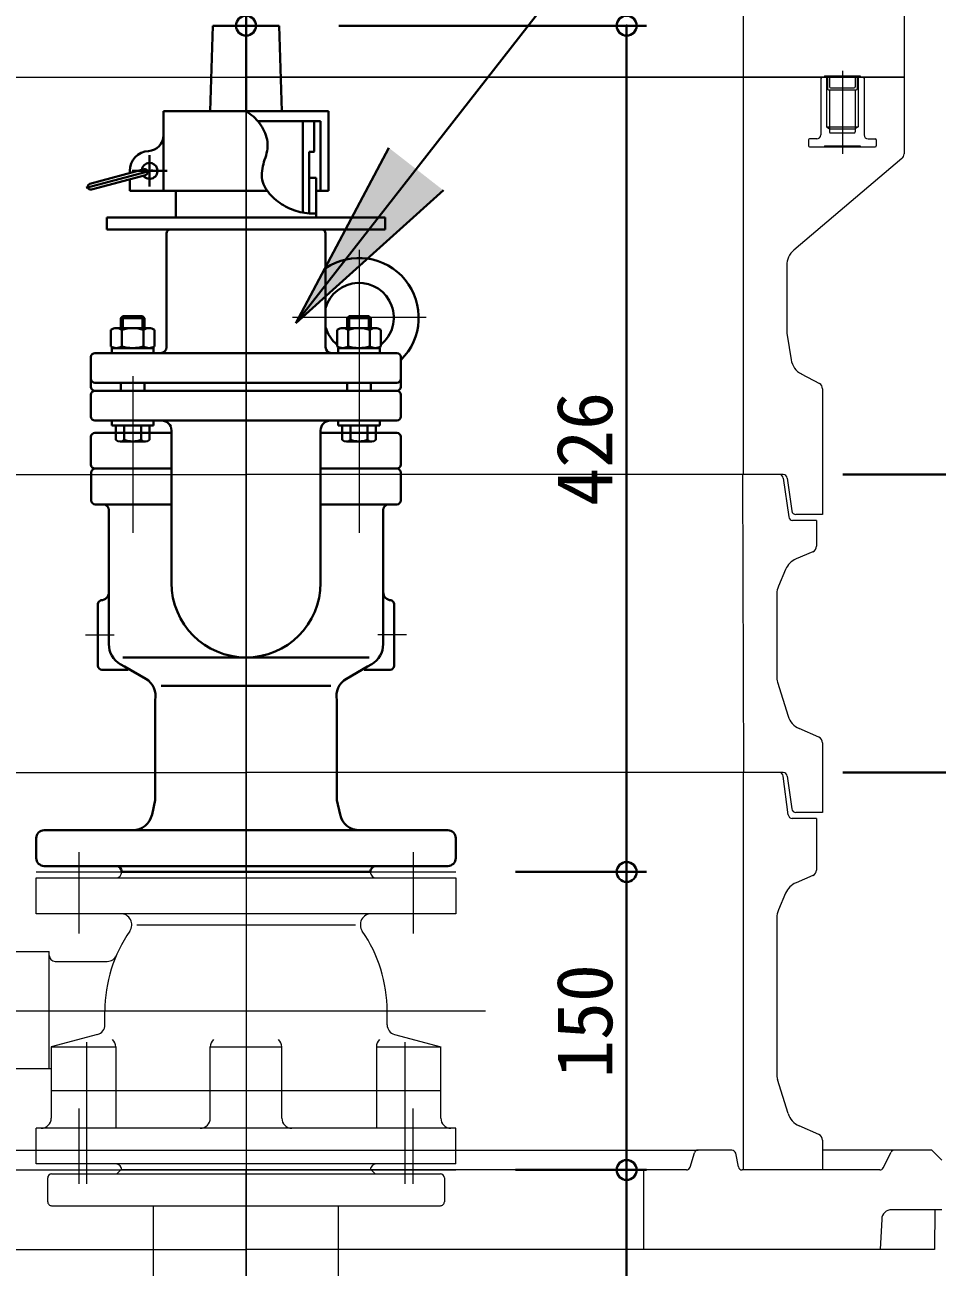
# Model space of a CAD drawing. Units: millimetres at full size, sheet at 1:20. Extents: x -5952 to 5966, y -3160 to 3160.
# Drawn here: x -795 to -336, y 170 to 796 of the extents above; entities that cross this region are included whole.
import ezdxf
from ezdxf.enums import TextEntityAlignment as Align

# ---------------------------------------------------------------- set-up
doc = ezdxf.new("R2010")
doc.units = ezdxf.units.MM
doc.header["$LTSCALE"] = 20
doc.header["$PDMODE"] = 32
doc.header["$PDSIZE"] = 10
for name, color, linetype, lineweight in [('0-5_TEMP01', 3, 'Continuous', 18), ('0-7_躯体', 7, 'Continuous', 9), ('0-8_細線', 7, 'Continuous', 9), ('0-9_消火栓', 2, 'Continuous', 40), ('0-C_寸法', 1, 'Continuous', 40), ('1-1_補修弁', 7, 'Continuous', 9)]:
    doc.layers.add(name, color=color, linetype=linetype, lineweight=lineweight)
doc.styles.add('ＭＳ ゴシック', font='')
doc.styles.get('ＭＳ ゴシック').set_extended_font_data('MS Gothic')

msp = doc.modelspace()

# ---------------------------------------------------------------- linework, layer by layer
at = {"layer": '0-5_TEMP01'}
for p, q in [((-683.76, 925.53), (-683.76, 769.16)), ((-683.76, 369.16), (-683.76, 795.16)), ((-683.76, 794.16), (-683.76, 524.15)), ((-1014.76, 769.16), (-352.76, 769.16)), ((-626.92, 682.33), (-626.92, 539.83)), ((-593.19, 648.2), (-660.33, 648.2)), ((-683.76, 640.65), (-683.76, 420.65)), ((-740.76, 618.66), (-740.76, 539.83)), ((-683.76, 594.15), (-683.76, 244.15)), ((-764.45, 488.46), (-750.08, 488.46)), ((-603.07, 488.46), (-617.44, 488.46)), ((-683.76, 440.65), (-683.76, 190.66)), ((-683.76, 383.04), (-683.76, 199)), ((-767.76, 338.16), (-767.76, 379.16)), ((-599.76, 379.16), (-599.76, 338.16)), ((-789.27, 369.16), (-578.26, 369.16)), ((-563.26, 299.16), (-877.15, 299.16)), ((-763.76, 212.16), (-763.76, 283.46)), ((-603.76, 212.16), (-603.76, 283.46)), ((-683.77, 265.65), (-683.77, 115.66)), ((-767.76, 212.16), (-767.76, 250.16)), ((-683.77, 254.16), (-683.77, 154.16)), ((-683.76, 250.66), (-683.76, 150.66)), ((-599.76, 212.16), (-599.76, 250.16)), ((-789.27, 219.15), (-578.26, 219.15)), ((-683.77, 119.16), (-683.77, 219.15)), ((-683.77, 180.02), (-683.77, 80.02))]:
    msp.add_line(p, q, dxfattribs=at)
at = {"layer": '0-7_躯体'}
for p, q in [((-433.76, 819.15), (-433.76, 769.16)), ((-352.76, 819.15), (-352.76, 769.16)), ((-392.76, 769.9), (-374.76, 769.9)), ((-392.76, 769.9), (-392.76, 769.16)), ((-390.26, 769.9), (-390.26, 764.4)), ((-383.76, 772.39), (-383.76, 730.66)), ((-377.26, 769.9), (-377.26, 764.4)), ((-374.76, 769.9), (-374.76, 769.16)), ((-1014.76, 769.16), (-683.76, 769.16)), ((-392.76, 769.16), (-683.76, 769.16)), ((-433.76, 769.16), (-433.76, 569.15)), ((-394.16, 769.16), (-394.66, 768.65)), ((-394.66, 768.65), (-394.66, 740.15)), ((-394.16, 769.16), (-391.77, 769.16)), ((-391.77, 769.16), (-392.76, 769.16)), ((-391.77, 769.16), (-375.76, 769.16)), ((-391.77, 769.16), (-391.32, 768.88)), ((-391.77, 769.16), (-391.77, 744.16)), ((-391.26, 768.65), (-391.26, 763.41)), ((-389.76, 763.9), (-377.76, 763.9)), ((-376.26, 768.65), (-376.26, 763.41)), ((-375.76, 769.16), (-376.21, 768.88)), ((-375.76, 769.16), (-375.76, 744.16)), ((-375.76, 769.16), (-374.76, 769.16)), ((-375.76, 769.16), (-373.37, 769.16)), ((-352.76, 769.16), (-374.76, 769.16)), ((-373.37, 769.16), (-372.87, 768.65)), ((-372.87, 768.65), (-372.87, 740.15)), ((-352.76, 769.16), (-352.76, 730.57)), ((-390.76, 762.91), (-376.77, 762.91)), ((-390.17, 762.91), (-390.17, 743.15)), ((-377.37, 762.91), (-377.37, 743.15)), ((-391.77, 744.16), (-375.76, 744.16)), ((-391.77, 744.16), (-390.17, 743.15)), ((-375.76, 744.16), (-377.37, 743.15)), ((-396.66, 738.15), (-400.31, 738.15)), ((-390.17, 743.15), (-390.17, 741.65)), ((-390.17, 743.15), (-377.37, 743.15)), ((-389.67, 741.15), (-377.86, 741.15)), ((-377.37, 743.15), (-377.37, 741.65)), ((-370.87, 738.15), (-367.21, 738.15)), ((-400.81, 737.65), (-400.81, 734.65)), ((-400.31, 734.15), (-367.21, 734.15)), ((-392.76, 734.65), (-374.76, 734.65)), ((-392.76, 734.65), (-392.76, 734.15)), ((-374.76, 734.65), (-374.76, 734.15)), ((-366.72, 737.65), (-366.72, 734.65)), ((-353.84, 728.26), (-408.16, 682.16)), ((-411.77, 674.47), (-411.77, 640.99)), ((-411.62, 639.34), (-409.57, 627.02)), ((-404.42, 619.84), (-395.35, 615)), ((-954.03, 569.15), (-683.76, 569.15)), ((-952.03, 569.15), (-683.76, 569.15)), ((-413.5, 569.15), (-683.76, 569.15)), ((-415.5, 569.15), (-683.76, 569.15)), ((-434.02, 569.15), (-433.51, 419.16)), ((-413.52, 567.43), (-410.77, 547.88)), ((-411.52, 567.43), (-409.19, 550.88)), ((-396.76, 546.15), (-408.79, 546.15)), ((-393.76, 549.15), (-407.21, 549.15)), ((-396.76, 546.15), (-396.76, 533.13)), ((-398.58, 530.38), (-407.09, 526.74)), ((-412.34, 521.48), (-415.96, 513.04)), ((-416.77, 509.11), (-416.77, 467.64)), ((-416.33, 464.74), (-411.1, 447.56)), ((-395.56, 436.94), (-405.55, 441.31)), ((-393.76, 434.19), (-393.76, 399.16)), ((-954.03, 419.16), (-683.76, 419.16)), ((-413.5, 419.16), (-683.76, 419.16)), ((-433.76, 419.16), (-433.76, 219.15)), ((-410.99, 397.9), (-413.53, 417.42)), ((-411.52, 417.43), (-409.19, 400.88)), ((-396.76, 396.15), (-409, 396.15)), ((-393.76, 399.16), (-407.21, 399.16)), ((-396.76, 396.15), (-396.76, 370.13)), ((-398.58, 367.38), (-407.09, 363.74)), ((-412.34, 358.48), (-415.96, 350.05)), ((-416.77, 346.11), (-416.77, 267.64)), ((-411.1, 247.56), (-416.33, 264.73)), ((-395.56, 236.95), (-405.55, 241.31)), ((-393.76, 234.2), (-393.76, 219.15)), ((-911.25, 229.16), (-456.28, 229.16)), ((-460.33, 220.58), (-458.19, 227.73)), ((-439.4, 229.16), (-456.28, 229.16)), ((-436.08, 220.77), (-437.44, 227.55)), ((-358.76, 229.16), (-393.76, 229.16)), ((-363.21, 220.27), (-359.31, 228.05)), ((-338.76, 229.16), (-358.76, 229.16)), ((-333.76, 224.16), (-338.76, 229.16)), ((-905.28, 219.15), (-683.76, 219.15)), ((-905.28, 219.15), (-683.76, 219.15)), ((-462.25, 219.15), (-683.76, 219.15)), ((-462.25, 219.15), (-683.76, 219.15)), ((-483.76, 219.15), (-483.76, 179.16)), ((-393.76, 219.15), (-434.12, 219.15)), ((-365, 219.15), (-434.12, 219.15)), ((-364, 194.41), (-364.76, 179.16)), ((-333.76, 199.15), (-359, 199.15)), ((-337.21, 199.15), (-337.36, 179.16)), ((-1030.17, 179.16), (-683.76, 179.16)), ((-337.36, 179.16), (-683.76, 179.16))]:
    msp.add_line(p, q, dxfattribs=at)
msp.add_lwpolyline([(-393.76, 612.36), (-393.76, 569.15), (-393.76, 549.15)], dxfattribs=at)
for centre, radius, start, end in [((-391.77, 768.65), 0.5, 0, 90), ((-390.76, 763.41), 0.5, 180, 270), ((-389.76, 764.4), 0.5, 180, 270), ((-377.76, 764.4), 0.5, 270, 0), ((-376.77, 763.41), 0.5, 270, 0), ((-375.76, 768.65), 0.5, 90, 180), ((-400.31, 737.65), 0.5, 90, 180), ((-396.66, 740.15), 2, 270, 0), ((-389.67, 741.65), 0.5, 180, 270), ((-377.86, 741.65), 0.5, 270, 0), ((-370.87, 740.15), 2, 180, 270), ((-367.21, 737.65), 0.5, 0, 90), ((-400.31, 734.65), 0.5, 180, 270), ((-367.21, 734.65), 0.5, 270, 0), ((-355.77, 730.57), 3, 309.805, 0), ((-401.76, 674.47), 10, 129.806, 180), ((-401.76, 640.99), 10, 180, 189.462), ((-399.71, 628.66), 10, 189.462, 241.928), ((-396.76, 612.36), 3, 0, 61.927), ((-415.5, 567.15), 2, 7.999, 90), ((-413.5, 567.15), 2, 7.999, 90), ((-407.21, 551.15), 2, 187.999, 270), ((-408.79, 548.15), 2, 187.999, 270), ((-399.76, 533.13), 3, 293.199, 0), ((-403.15, 517.54), 10, 113.199, 156.801), ((-406.77, 509.11), 10, 156.801, 180), ((-406.77, 467.64), 10, 180, 196.928), ((-401.53, 450.48), 10, 196.928, 246.371), ((-396.76, 434.19), 3, 0, 66.371), ((-415.52, 417.15), 2, 7.431, 90), ((-413.5, 417.15), 2, 7.999, 90), ((-407.21, 401.15), 2, 187.999, 270), ((-409, 398.15), 2, 187.431, 270), ((-399.76, 370.13), 3, 293.199, 0), ((-403.15, 354.54), 10, 113.199, 156.801), ((-406.77, 346.11), 10, 156.801, 180), ((-406.77, 267.64), 10, 180, 196.928), ((-401.53, 250.47), 10, 196.928, 246.371), ((-396.76, 234.2), 3, 0, 66.371), ((-456.28, 227.15), 2, 90, 163.3), ((-439.4, 227.15), 2, 11.309, 90), ((-357.52, 227.15), 2, 90, 153.435), ((-462.25, 221.15), 2, 270, 343.3), ((-434.12, 221.15), 2, 191.309, 270), ((-365, 221.15), 2, 270, 333.435), ((-359, 194.16), 5, 90, 177.138)]:
    msp.add_arc(centre, radius, start, end, dxfattribs=at)
at = {"layer": '0-8_細線'}
for p, q in [((-746.77, 219.16), (-748.77, 217.16)), ((-746.77, 219.15), (-620.76, 219.15)), ((-620.77, 219.15), (-618.77, 217.15)), ((-783.55, 215.16), (-783.55, 203.16)), ((-781.54, 217.16), (-586, 217.16)), ((-584, 215.16), (-584, 203.16)), ((-781.54, 201.16), (-586, 201.16)), ((-730.27, 37.16), (-730.27, 201.16)), ((-637.27, 37.16), (-637.27, 201.16))]:
    msp.add_line(p, q, dxfattribs=at)
for centre, start, end in [((-781.54, 215.16), 90, 179.998), ((-586, 215.16), 0.002, 90), ((-781.54, 203.16), 179.998, 270), ((-586, 203.16), 270, 0.002)]:
    msp.add_arc(centre, 2, start, end, dxfattribs=at)
at = {"layer": '0-9_消火栓'}
for p, q in [((-700.51, 795.16), (-701.83, 752.07)), ((-667.01, 795.16), (-700.51, 795.16)), ((-683.76, 752.16), (-683.76, 795.16)), ((-667.01, 795.16), (-665.68, 752.07)), ((-667.01, 795.16), (-665.68, 752.07)), ((-642.26, 752.07), (-725.26, 752.07)), ((-725.26, 712.07), (-725.26, 752.07)), ((-701.83, 752.16), (-665.68, 752.16)), ((-642.26, 712.07), (-642.26, 752.07)), ((-646.26, 747.07), (-677.81, 747.07)), ((-655.26, 701.1), (-655.26, 747.07)), ((-649.71, 747.07), (-649.51, 746.87)), ((-649.51, 731.77), (-649.51, 746.87)), ((-646.26, 712.07), (-646.26, 747.07)), ((-732.26, 714.21), (-732.26, 729.92)), ((-652.01, 700.67), (-652.01, 731.57)), ((-730.63, 722.5), (-764.14, 713.53)), ((-735.07, 722.87), (-762.34, 715.57)), ((-734.28, 719.98), (-761.56, 712.66)), ((-742.26, 722.07), (-742.26, 720.95)), ((-723.43, 722.07), (-741.03, 722.07)), ((-742.26, 717.84), (-742.26, 712.07)), ((-648.51, 718.57), (-652.01, 718.57)), ((-648.51, 698.57), (-648.51, 718.57)), ((-673.11, 712.07), (-742.26, 712.07)), ((-719.01, 698.57), (-719.01, 712.07)), ((-642.26, 712.07), (-648.51, 712.07)), ((-648.51, 698.57), (-648.51, 712.07)), ((-613.76, 698.57), (-753.76, 698.57)), ((-753.76, 692.57), (-753.76, 698.57)), ((-613.76, 692.57), (-613.76, 698.57)), ((-613.76, 692.57), (-753.76, 692.57)), ((-723.76, 633.38), (-723.76, 690.57)), ((-643.76, 633.38), (-643.76, 690.58)), ((-746.76, 647.88), (-746.76, 642.88)), ((-745.76, 648.87), (-745.76, 642.88)), ((-735.76, 648.87), (-745.76, 648.87)), ((-735.76, 648.87), (-735.76, 642.88)), ((-734.76, 647.88), (-735.76, 648.87)), ((-734.76, 647.88), (-734.76, 642.88)), ((-632.92, 647.88), (-632.92, 642.88)), ((-631.92, 648.87), (-631.92, 642.88)), ((-621.92, 648.87), (-631.92, 648.87)), ((-621.92, 648.87), (-621.92, 642.88)), ((-620.92, 647.88), (-621.92, 648.87)), ((-620.92, 647.88), (-620.92, 642.88)), ((-751.71, 642.07), (-751.71, 633.68)), ((-732.55, 642.88), (-748.97, 642.88)), ((-746.23, 642.07), (-746.23, 633.68)), ((-735.29, 642.07), (-735.29, 633.68)), ((-729.81, 642.07), (-729.81, 633.68)), ((-637.87, 642.07), (-637.87, 633.68)), ((-618.71, 642.88), (-635.13, 642.88)), ((-632.39, 642.07), (-632.39, 633.68)), ((-621.45, 642.07), (-621.45, 633.68)), ((-615.97, 642.07), (-615.97, 633.68)), ((-730.26, 632.88), (-751.26, 632.88)), ((-751.26, 632.88), (-751.26, 630.38)), ((-730.26, 632.88), (-730.26, 630.38)), ((-616.42, 632.88), (-637.42, 632.88)), ((-637.42, 632.88), (-637.42, 630.38)), ((-616.42, 632.88), (-616.42, 630.38)), ((-761.76, 613.38), (-761.76, 628.38)), ((-607.91, 630.38), (-759.76, 630.38)), ((-605.92, 613.38), (-605.92, 628.38)), ((-607.92, 615.38), (-759.76, 615.38)), ((-746.76, 611.38), (-746.76, 615.38)), ((-734.76, 611.38), (-734.76, 615.38)), ((-632.92, 611.38), (-632.92, 615.38)), ((-620.92, 611.38), (-620.92, 615.38)), ((-761.76, 598.38), (-761.76, 609.38)), ((-759.76, 611.38), (-607.91, 611.38)), ((-605.92, 598.38), (-605.92, 609.38)), ((-607.92, 596.38), (-759.76, 596.38)), ((-751.26, 596.38), (-751.26, 593.88)), ((-730.26, 596.38), (-730.26, 593.88)), ((-637.42, 596.38), (-637.42, 593.88)), ((-616.42, 596.38), (-616.42, 593.88)), ((-761.76, 574.2), (-761.76, 588.2)), ((-721.26, 590.2), (-759.76, 590.2)), ((-730.26, 593.88), (-751.26, 593.88)), ((-749.26, 593.88), (-749.26, 586.67)), ((-745.01, 593.88), (-745.01, 586.67)), ((-736.51, 593.88), (-736.51, 586.67)), ((-732.26, 593.88), (-732.26, 586.67)), ((-721.26, 514.48), (-721.26, 591.38)), ((-646.26, 514.64), (-646.26, 591.38)), ((-646.26, 590.2), (-607.92, 590.2)), ((-616.42, 593.88), (-637.42, 593.88)), ((-635.42, 593.88), (-635.42, 586.67)), ((-631.17, 593.88), (-631.17, 586.67)), ((-622.67, 593.88), (-622.67, 586.67)), ((-618.42, 593.88), (-618.42, 586.67)), ((-605.92, 588.2), (-605.92, 574.2)), ((-734.38, 585.88), (-747.13, 585.88)), ((-620.54, 585.88), (-633.3, 585.88)), ((-761.6, 556.21), (-761.6, 570.2)), ((-721.26, 572.21), (-759.76, 572.21)), ((-607.92, 572.21), (-646.26, 572.21)), ((-605.92, 556.21), (-605.92, 570.2)), ((-759.6, 554.2), (-721.26, 554.2)), ((-752.76, 483.79), (-752.76, 551.21)), ((-607.92, 554.2), (-646.26, 554.2)), ((-614.76, 483.79), (-614.76, 551.21)), ((-758.26, 472.97), (-758.26, 503.97)), ((-610.76, 505.97), (-611.26, 505.97)), ((-609.26, 472.97), (-609.26, 503.97)), ((-683.76, 477.14), (-745.7, 477.14)), ((-683.76, 477.14), (-621.83, 477.14)), ((-756.26, 470.96), (-743.12, 470.96)), ((-744.82, 472.56), (-747.02, 473.83)), ((-734.22, 466.44), (-744.82, 472.56)), ((-633.3, 466.44), (-622.7, 472.56)), ((-611.26, 470.96), (-624.39, 470.96)), ((-622.7, 472.56), (-620.5, 473.83)), ((-726.47, 462.78), (-683.76, 462.78)), ((-641.05, 462.78), (-683.76, 462.78)), ((-729.45, 455.65), (-729.45, 405.34)), ((-638.07, 455.65), (-638.07, 405.34)), ((-731.05, 398.02), (-729.45, 405.34)), ((-636.48, 398.02), (-638.07, 405.34)), ((-582.26, 390.15), (-785.27, 390.15)), ((-789.26, 376.16), (-789.26, 386.37)), ((-578.26, 376.16), (-578.26, 386.15)), ((-582.26, 372.15), (-785.26, 372.15)), ((-621.26, 369.16), (-746.26, 369.16))]:
    msp.add_line(p, q, dxfattribs=at)
for points in [[(-649.51, 731.77), (-649.71, 731.57), (-652.01, 731.57)], [(-734.76, 647.88), (-746.76, 647.88), (-745.76, 648.87)], [(-620.92, 647.88), (-632.92, 647.88), (-631.92, 648.87)]]:
    msp.add_lwpolyline(points, dxfattribs=at)
for centre, radius, start, end in [((-695.97, 731.48), 23.95, 37.40601, 59.32743), ((-692.52, 733.73), 19.82, 11.82989, 38.28191), ((-733.26, 740.05), 8, 273.185, 0), ((-732.26, 722.07), 10, 93.185, 180), ((-692.1, 735.19), 19.16, 340.48938, 7.85098), ((-732.26, 722.07), 4, 217.024, 172.976), ((-642.24, 717.52), 33.73, 160.48927, 176.02855), ((-734.67, 721.42), 1.5, 285, 105), ((-661.83, 720.44), 14.07, 182.40835, 219.6681), ((-761.95, 714.11), 1.5, 105, 285), ((-651.41, 728.3), 27.11, 218.39583, 237.7464), ((-649.61, 730.44), 29.89, 237.00634, 254.54624), ((-649.51, 731.71), 31.14, 254.99564, 271.83385), ((-721.76, 690.57), 2, 90, 180), ((-645.76, 690.57), 2, 0, 90), ((-626.92, 648.2), 30, 314.427, 124.152), ((-626.92, 648.2), 17.5, 308.734, 164.233), ((-748.97, 637.79), 5.08, 57.419, 122.581), ((-740.76, 623.74), 19.14, 73.374, 106.626), ((-732.55, 637.79), 5.08, 57.419, 122.581), ((-626.92, 648.2), 17.5, 195.767, 231.265), ((-635.13, 637.79), 5.08, 57.419, 122.581), ((-626.92, 623.74), 19.14, 73.374, 106.626), ((-618.71, 637.79), 5.08, 57.419, 122.581), ((-748.97, 637.96), 5.08, 237.419, 302.581), ((-740.76, 652.01), 19.14, 253.374, 286.626), ((-732.55, 637.96), 5.08, 237.419, 302.581), ((-726.76, 633.38), 3, 270, 0), ((-640.76, 633.38), 3, 180, 270), ((-635.13, 637.96), 5.08, 237.419, 302.581), ((-626.92, 652.01), 19.14, 253.374, 286.626), ((-618.71, 637.96), 5.08, 237.419, 302.581), ((-759.76, 628.38), 2, 90, 180), ((-607.92, 628.38), 2, 0, 90), ((-759.76, 617.38), 2, 180, 270), ((-759.76, 613.38), 2, 180, 270), ((-607.92, 617.38), 2, 270, 0), ((-607.92, 613.38), 2, 270, 0), ((-759.76, 609.38), 2, 90, 180), ((-607.92, 609.38), 2, 0, 90), ((-759.76, 598.38), 2, 180, 270), ((-726.26, 591.38), 5, 0, 90), ((-641.26, 591.38), 5, 90, 180), ((-607.92, 598.38), 2, 270, 0), ((-759.76, 588.2), 2, 90, 180), ((-607.92, 588.2), 2, 0, 90), ((-747.13, 589.1), 3.22, 228.74, 311.26), ((-740.76, 597.57), 11.69, 248.679, 291.321), ((-734.38, 589.1), 3.22, 228.74, 311.26), ((-633.3, 589.1), 3.22, 228.74, 311.26), ((-626.92, 597.57), 11.69, 248.679, 291.321), ((-620.54, 589.1), 3.22, 228.74, 311.26), ((-759.76, 574.2), 2, 180, 270), ((-759.6, 570.2), 2, 90, 180), ((-607.92, 574.2), 2, 270, 0), ((-607.92, 570.2), 2, 0, 90), ((-759.6, 556.21), 2, 180, 270), ((-755.76, 551.21), 3, 0, 90), ((-611.76, 551.21), 3, 90, 180), ((-607.92, 556.21), 2, 270, 0), ((-683.76, 514.64), 37.5, 180, 0), ((-756.76, 509.96), 4, 270, 0), ((-610.76, 509.96), 4, 180, 270), ((-756.26, 503.97), 2, 90, 180), ((-611.26, 503.97), 2, 0, 90), ((-741.26, 483.79), 11.5, 180, 240), ((-626.26, 483.79), 11.5, 300, 0), ((-756.26, 472.97), 2, 180, 270), ((-611.26, 472.97), 2, 270, 0), ((-739.22, 457.78), 10, 347.697, 60), ((-628.3, 457.78), 10, 120, 192.303), ((-740.82, 400.16), 10, 270, 347.697), ((-626.71, 400.16), 10, 192.303, 270), ((-785.26, 386.15), 4, 90, 180), ((-582.26, 386.15), 4, 0, 90), ((-785.26, 376.16), 4, 180, 270), ((-582.26, 376.16), 4, 270, 0), ((-749.27, 369.16), 3, 0, 90), ((-618.26, 369.16), 3, 90, 180)]:
    msp.add_arc(centre, radius, start, end, dxfattribs=at)
at = {"layer": '0-C_寸法'}
for p, q in [((-658.77, 645.33), (-363.76, 1023.41)), ((-683.76, 862.16), (-683.76, 795.16)), ((-637.01, 795.16), (-482.28, 795.16)), ((-492.29, 795.16), (-492.29, 369.16)), ((-658.77, 645.33), (-611.88, 733.65)), ((-658.77, 645.33), (-584.5, 712.29)), ((-383.5, 569.15), (-167.69, 569.15)), ((-383.5, 569.15), (-167.69, 569.15)), ((-383.5, 419.16), (-167.69, 419.16)), ((-383.5, 419.16), (-167.69, 419.16)), ((-548.26, 369.16), (-482.28, 369.16)), ((-548.26, 369.16), (-482.28, 369.16)), ((-492.29, 369.16), (-492.29, 219.15)), ((-548.27, 219.15), (-482.28, 219.15)), ((-548.27, 219.15), (-482.28, 219.15)), ((-492.29, 219.15), (-492.29, 19.16))]:
    msp.add_line(p, q, dxfattribs=at)
for p in [(-683.76, 795.16), (-492.29, 795.16), (-492.29, 369.16), (-492.29, 219.15)]:
    msp.add_point(p, dxfattribs=at)
msp.add_solid([(-611.88, 733.65), (-584.5, 712.29), (-658.77, 645.33)], dxfattribs=at)
at = {"layer": '1-1_補修弁'}
for p, q in [((-746.26, 369.16), (-621.26, 369.16)), ((-746.26, 369.16), (-621.26, 369.16)), ((-789.26, 366.16), (-578.26, 366.16)), ((-789.26, 348.16), (-789.26, 366.16)), ((-578.26, 366.16), (-578.26, 348.16)), ((-578.26, 348.16), (-789.26, 348.16)), ((-738.76, 342.58), (-628.76, 342.58)), ((-814.76, 329.16), (-782.76, 329.16)), ((-782.76, 270.16), (-782.76, 329.16)), ((-779.76, 324.16), (-753.59, 324.16)), ((-754.76, 292.23), (-754.76, 299.16)), ((-612.76, 292.23), (-612.76, 299.16)), ((-609.06, 287.4), (-585.76, 281.16)), ((-781.76, 281.16), (-781.76, 245.16)), ((-749.33, 281.16), (-749.33, 240.16)), ((-701.75, 281.16), (-665.77, 281.16)), ((-701.75, 245.16), (-701.75, 281.16)), ((-665.77, 245.16), (-665.77, 281.16)), ((-618.19, 281.16), (-585.76, 281.16)), ((-618.19, 281.16), (-618.19, 240.16)), ((-585.76, 245.16), (-585.76, 281.16)), ((-814.76, 270.16), (-781.76, 270.16)), ((-781.76, 259.16), (-585.76, 259.16)), ((-578.26, 240.16), (-789.26, 240.16)), ((-789.26, 222.16), (-789.26, 240.16)), ((-578.26, 222.16), (-578.26, 240.16)), ((-578.26, 222.16), (-789.26, 222.16)), ((-621.26, 219.16), (-746.26, 219.16)), ((-621.26, 219.15), (-746.26, 219.15)), ((-621.26, 219.15), (-746.26, 219.15))]:
    msp.add_line(p, q, dxfattribs=at)
msp.add_lwpolyline([(-758.46, 287.4), (-781.76, 281.16), (-749.33, 281.16)], dxfattribs=at)
for centre, radius, start, end in [((-749.26, 369.16), 3, 270, 0), ((-618.26, 369.16), 3, 180, 270), ((-746.84, 342.58), 5.58, 325.458, 90), ((-620.68, 342.58), 5.58, 90, 214.542), ((-683.76, 299.16), 71, 145.458, 180), ((-683.76, 299.16), 71, 0, 34.542), ((-779.76, 327.16), 3, 180, 270), ((-753.59, 329.16), 5, 270, 336.75), ((-759.76, 292.23), 5, 285, 0), ((-607.76, 292.23), 5, 180, 255), ((-754.32, 281.16), 5, 0, 47.288), ((-696.75, 281.16), 5, 132.712, 180), ((-670.76, 281.16), 5, 0, 47.288), ((-613.19, 281.16), 5, 132.712, 180), ((-786.76, 245.16), 5, 270, 0), ((-706.75, 245.16), 5, 270, 0), ((-660.76, 245.16), 5, 180, 270), ((-580.76, 245.16), 5, 180, 270), ((-749.26, 219.16), 3, 0, 90), ((-618.26, 219.16), 3, 90, 180)]:
    msp.add_arc(centre, radius, start, end, dxfattribs=at)

# ---------------------------------------------------------------- texts
at = {"layer": '0-C_寸法', "style": 'ＭＳ ゴシック'}
for s, p in [('426', (-491.07, 553.36)), ('150', (-491.07, 265.36))]:
    msp.add_text(s, height=28.15, rotation=90, dxfattribs=at).set_placement(p, align=Align.BOTTOM_LEFT)

doc.saveas('drawing.dxf')
